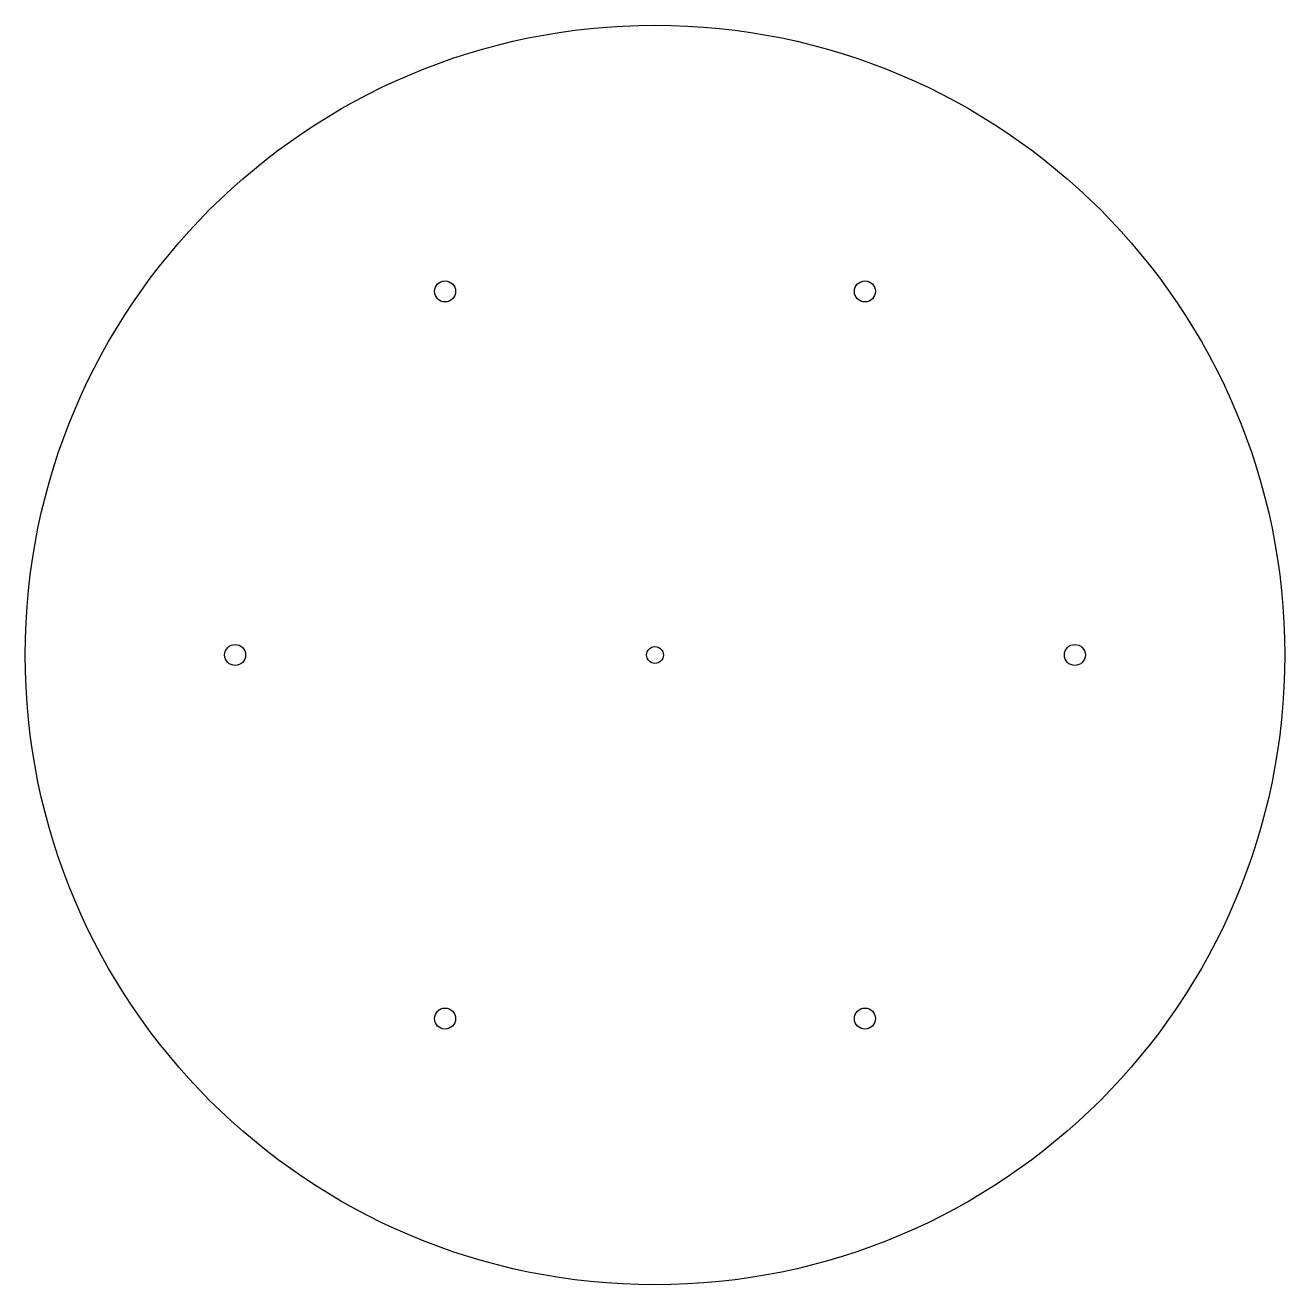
# Model space of a CAD drawing. Header units: millimetres. Extents: x 2825 to 3125, y 1773 to 2073.
import ezdxf

# ---------------------------------------------------------------- set-up
doc = ezdxf.new("R2010")
doc.units = ezdxf.units.MM

# ---------------------------------------------------------------- blocks, each defined once
blk = doc.blocks.new('*U3')
blk.add_circle((0, 0), 2.5)
blk = doc.blocks.new('*U4')
at = {"color": 0, "linetype": 'ByBlock', "lineweight": -2, "transparency": 16777216}
for p, rotation in [((2925.41, 2010.09), 119.9999999999999), ((3025.41, 2010.09), 59.99999999999997), ((2875.41, 1923.49), 180), ((2925.41, 1836.89), 239.9999999999999), ((3025.41, 1836.89), 299.9999999999999)]:
    blk.add_blockref('*U3', p, dxfattribs=dict(at, rotation=rotation))
blk.add_blockref('*U3', (3075.41, 1923.49), dxfattribs=at)

msp = doc.modelspace()

# ---------------------------------------------------------------- linework, layer by layer
for radius in [150, 2]:
    msp.add_circle((2975.41, 1923.49), radius)

# ---------------------------------------------------------------- block references
msp.add_blockref('*U4', (0, 0))

doc.saveas('drawing.dxf')
